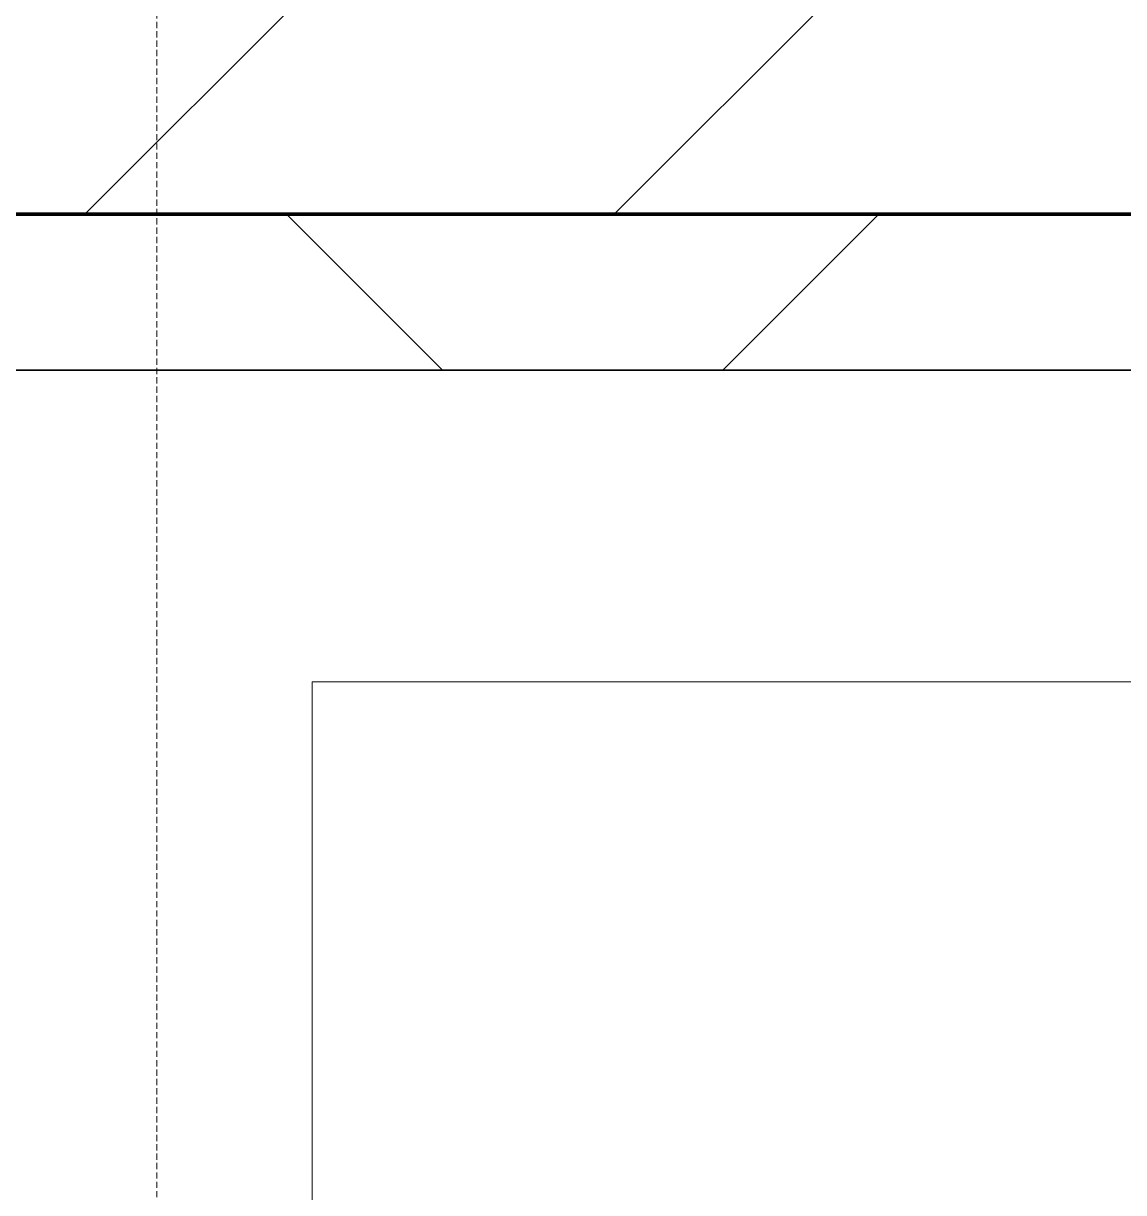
# Model space of a CAD drawing. Header units: millimetres. Extents: x -794326 to -715748, y -17796 to 22353.
# Drawn here: x -744550.4 to -744197.7, y 7630.3 to 8005.2 of the extents above; entities that cross this region are included whole.
import ezdxf

# ---------------------------------------------------------------- set-up
doc = ezdxf.new("R2010")
doc.units = ezdxf.units.MM
doc.linetypes.add('DPA_Hidden 50', pattern=[3, 2, -1])
for name, color, linetype, lineweight in [('A-DETL', 1, 'Continuous', 70), ('A-GLAZ-CURT', 2, 'Continuous', 9), ('A-WALL', 5, 'Continuous', 35), ('A-WALL-FNSH', 2, 'Continuous', 35), ('A-WALL-PATT', 1, 'Continuous', 35)]:
    doc.layers.add(name, color=color, linetype=linetype, lineweight=lineweight)

# ---------------------------------------------------------------- blocks, each defined once
blk = doc.blocks.new('DPA_CP_Metal Ceiling Panel - Vertical Panel with Gap-10965286-4282-01 ENLARGED LOWER PLATFORM LEVEL - REFLECTED CEILING PLAN - SHEET 3')
at = {"layer": 'A-GLAZ-CURT'}
for p, q in [((-744857.87, 7794.02), (-744857.87, 7261.52)), ((-744557.87, 7794.02), (-744857.87, 7794.02)), ((-744557.87, 7794.02), (-744857.87, 7794.02)), ((-744857.87, 7794.02), (-744857.87, 7261.52)), ((-744857.87, 7261.52), (-744857.87, 7794.02)), ((-744857.87, 7794.02), (-744557.87, 7794.02))]:
    blk.add_line(p, q, dxfattribs=at)
blk = doc.blocks.new('PPLS-PP19_Custom Tile Pattern - Custom Tile Pattern-V56-4282-01 ENLARGED LOWER PLATFORM LEVEL - REFLECTED CEILING PLAN - SHEET 3')
at = {"layer": 'A-GLAZ-CURT'}
for p, q in [((-300, 0), (300, 0)), ((300, 0), (-300, 0)), ((195.99, 0), (213.31, 0)), ((213.31, 0), (195.99, 0)), ((230.06, 0), (300, 0)), ((-300, -50), (300, -50)), ((300, -50), (-300, -50))]:
    blk.add_line(p, q, dxfattribs=at)
for points, knots in [([(136.44, 0), (121.66, 0), (86.93, 0), (51.16, 0), (31.18, 0)], [-106.750556, -106.750556, -106.750556, -106.750556, -59.610984, 0, 0, 0, 0]), ([(168.37, 0), (167.68, 0), (162.47, 0), (147.02, 0), (109.77, 0), (76.86, 0), (57.82, 0), (46.51, 0), (41.18, 0), (36.02, 0), (35.54, 0), (35.54, 0)], [-543.375029, -543.375029, -543.375029, -543.375029, -530.793311, -458.593899, -401.860199, -357.622665, -341.267687, -334.000314, -326.15566, -319.318397, -317.489778, -317.489778, -317.489778, -317.489778]), ([(42.03, 0), (56.01, 0), (88.78, 0), (120.63, 0), (138.28, 0), (138.53, 0)], [-390.072149, -390.072149, -390.072149, -390.072149, -346.313304, -291.370682, -290.5735, -290.5735, -290.5735, -290.5735]), ([(42.93, 0), (43.4, 0), (50.63, 0), (64.79, 0), (95.91, 0), (124.45, 0), (132.42, 0), (134.6, 0)], [-307.218636, -307.218636, -307.218636, -307.218636, -305.899624, -287.17622, -249.500363, -194.761443, -152.241002, -152.241002, -152.241002, -152.241002]), ([(94.4, 0), (94.4, 0), (94.64, 0), (99.11, 0), (108.97, 0), (120.79, 0), (139.94, 0), (163.31, 0), (185.23, 0), (193.62, 0), (194.69, 0), (194.79, 0)], [-2348.345796, -2348.345796, -2348.345796, -2348.345796, -2310.419338, -2233.599744, -2052.234781, -1843.028543, -1530.39897, -1095.004608, -529.74427, -295.064701, -265.121568, -265.121568, -265.121568, -265.121568]), ([(157.9, 0), (156.77, 0), (151.67, 0), (143.29, 0), (134.04, 0), (126.24, 0), (118.6, 0), (114.23, 0), (111.98, 0), (105.66, 0), (105.23, 0), (105.23, 0)], [-10292.955006, -10292.955006, -10292.955006, -10292.955006, -10098.273015, -9847.788484, -9677.714971, -9567.007022, -9453.21225, -9220.200448, -9012.77275, -8966.157302, -8929.495943, -8929.495943, -8929.495943, -8929.495943]), ([(109.67, 0), (114.33, 0), (120.28, 0), (128.63, 0), (128.95, 0)], [-54.85999, -54.85999, -54.85999, -54.85999, -39.050993, -35.895543, -35.895543, -35.895543, -35.895543]), ([(129.02, 0), (129.02, 0), (124.41, 0), (122.35, 0), (116.84, 0), (112.69, 0), (110.48, 0)], [-35.386604, -35.386604, -35.386604, -35.386604, -31.430235, -22.807238, -15.488593, -7.987979, -7.987979, -7.987979, -7.987979]), ([(128.58, 0), (128.8, 0), (130.16, 0), (139.26, 0), (152.67, 0), (161.24, 0), (162.19, 0), (162.75, 0)], [-633.326174, -633.326174, -633.326174, -633.326174, -627.736123, -618.981161, -602.094757, -592.980799, -581.414464, -581.414464, -581.414464, -581.414464]), ([(137.1, 0), (136, 0), (133.64, 0), (129.87, 0), (129.11, 0)], [-670.405967, -670.405967, -670.405967, -670.405967, -651.020627, -640.742133, -640.742133, -640.742133, -640.742133]), ([(193.8, 0), (193.33, 0), (190.11, 0), (183.13, 0), (171, 0), (161.95, 0), (161.28, 0), (158.35, 0), (157.85, 0), (157.77, 0)], [-11665.349007, -11665.349007, -11665.349007, -11665.349007, -11565.880756, -11105.624034, -10839.086983, -10768.332124, -10666.779182, -10580.760289, -10550.278881, -10550.278881, -10550.278881, -10550.278881]), ([(245.44, 0), (231.41, 0), (203.44, 0), (177.41, 0), (159.34, 0), (158.33, 0), (158.3, 0)], [-230.49638, -230.49638, -230.49638, -230.49638, -187.987675, -143.776725, -129.632772, -123.352749, -123.352749, -123.352749, -123.352749]), ([(159.07, 0), (159.13, 0), (160.84, 0), (165.21, 0), (174.15, 0), (185.98, 0), (208.82, 0), (219.42, 0), (230.06, 0)], [-115.643202, -115.643202, -115.643202, -115.643202, -114.681583, -87.660824, -65.295536, -41.623857, -24.459831, 0, 0, 0, 0]), ([(162.75, 0), (165.4, 0), (170.91, 0), (172.61, 0), (172.61, 0)], [-111.264224, -111.264224, -111.264224, -111.264224, -56.742688, -19.085662, -19.085662, -19.085662, -19.085662]), ([(244.86, 0), (243.18, 0), (237.81, 0), (226.56, 0), (221.1, 0), (200.27, 0), (182.99, 0), (174.27, 0), (169.67, 0), (168.99, 0)], [-9556.189644, -9556.189644, -9556.189644, -9556.189644, -9406.094246, -9221.510254, -9016.44624, -8717.832359, -8253.978395, -8152.463617, -8069.855175, -8069.855175, -8069.855175, -8069.855175]), ([(215.22, 0), (214.62, 0), (210.55, 0), (203.98, 0), (187.54, 0), (175.3, 0), (169.49, 0)], [-203.825446, -203.825446, -203.825446, -203.825446, -198.527383, -184.406837, -162.427601, -142.916156, -142.916156, -142.916156, -142.916156]), ([(171.51, 0), (176.48, 0), (193.23, 0), (201.73, 0), (208.81, 0), (213.9, 0), (241.96, 0), (266.73, 0), (281.71, 0), (291.71, 0), (296.52, 0), (297.86, 0), (298.09, 0)], [-7971.819559, -7971.819559, -7971.819559, -7971.819559, -7784.112253, -7606.717214, -7289.299508, -7042.621073, -6582.165592, -6068.460911, -5766.029927, -5566.724884, -5280.360606, -5199.253518, -5199.253518, -5199.253518, -5199.253518]), ([(172.07, 0), (177.66, 0), (187.87, 0), (201.08, 0), (207.47, 0), (213.96, 0), (215.11, 0)], [-255.364076, -255.364076, -255.364076, -255.364076, -237.955587, -223.92608, -215.862851, -208.75215, -208.75215, -208.75215, -208.75215]), ([(300, 0), (288.22, 0), (262, 0), (230.43, 0), (219.94, 0), (219.02, 0)], [-12528.858583, -12528.858583, -12528.858583, -12528.858583, -11905.454923, -11162.864862, -10856.732305, -10856.732305, -10856.732305, -10856.732305]), ([(219.9, 0), (220.86, 0), (227.84, 0), (240.53, 0), (245.22, 0)], [-10670.940496, -10670.940496, -10670.940496, -10670.940496, -10511.382485, -9925.173265, -9925.173265, -9925.173265, -9925.173265]), ([(300, 0), (286.53, 0), (268.6, 0), (250.65, 0), (246.22, 0)], [-285.253232, -285.253232, -285.253232, -285.253232, -244.693688, -231.286404, -231.286404, -231.286404, -231.286404]), ([(284.76, 0), (284.76, 0), (285.09, 0), (287.47, 0), (293.59, 0), (297.76, 0), (300, 0)], [-4110.630118, -4110.630118, -4110.630118, -4110.630118, -4053.389046, -3959.664717, -3862.421465, -3746.95702, -3746.95702, -3746.95702, -3746.95702]), ([(297.38, 0), (295.84, 0), (291.62, 0), (285.38, 0), (284.87, 0)], [-4803.172655, -4803.172655, -4803.172655, -4803.172655, -4358.271401, -4143.037883, -4143.037883, -4143.037883, -4143.037883])]:
    blk.add_open_spline(points, degree=3, knots=knots, dxfattribs=at)
for points in [[(168.74, 0), (168.74, 0), (169.81, 0), (171.51, 0)], [(195.11, 0), (194.91, 0), (194.44, 0), (193.8, 0)], [(245.5, 0), (246.1, 0), (246.59, 0), (246.96, 0)], [(247.1, 0), (246.76, 0), (246.29, 0), (245.65, 0)]]:
    blk.add_open_spline(points, degree=3, dxfattribs=at)
blk = doc.blocks.new('PPLS-PP19_Custom Tile Pattern - Custom Tile Pattern-V57-4282-01 ENLARGED LOWER PLATFORM LEVEL - REFLECTED CEILING PLAN - SHEET 3')
at = {"layer": 'A-GLAZ-CURT'}
for p, q in [((-300, 0), (300, 0)), ((300, 0), (-300, 0)), ((-293.07, 0), (-275.75, 0)), ((-275.75, 0), (-293.07, 0)), ((-222.32, 0), (-218.82, 0)), ((-218.82, 0), (-222.32, 0)), ((-218.66, 0), (-205, 0)), ((-205, 0), (-218.66, 0)), ((-300, -50), (300, -50)), ((300, -50), (-300, -50))]:
    blk.add_line(p, q, dxfattribs=at)
at = {"layer": 'A-GLAZ-CURT', "flags": 128}
for points in [[(-300, 0), (-291.56, 0), (-283.3, 0), (-275.2, 0), (-267.26, 0), (-259.45, 0), (-251.77, 0), (-244.2, 0), (-236.74, 0), (-229.36, 0), (-222.06, 0), (-214.83, 0), (-207.71, 0), (-200.76, 0), (-194.02, 0), (-187.54, 0), (-181.38, 0), (-175.58, 0), (-170.25, 0), (-165.64, 0), (-162.01, 0), (-159.53, 0), (-157.46, 0), (-154.52, 0), (-149.42, 0), (-141.84, 0), (-132.81, 0), (-126.08, 0)], [(-150.94, 0), (-155.53, 0), (-160.27, 0), (-164.95, 0), (-169.65, 0), (-174.47, 0), (-179.49, 0), (-184.81, 0), (-190.44, 0), (-196.37, 0), (-202.58, 0), (-209.04, 0), (-215.73, 0), (-222.63, 0), (-229.72, 0), (-236.97, 0), (-244.39, 0), (-251.96, 0), (-259.67, 0), (-267.51, 0), (-275.48, 0), (-283.55, 0), (-291.73, 0), (-300, 0)], [(-125.17, 0), (-128.55, 0), (-134.16, 0), (-140.03, 0), (-145.5, 0), (-150.63, 0)]]:
    blk.add_lwpolyline(points, dxfattribs=at)
at = {"layer": 'A-GLAZ-CURT'}
for points, knots in [([(-300, 0), (-284.65, 0), (-236.57, 0), (-188.86, 0), (-158.83, 0), (-151.03, 0)], [-5323.127839, -5323.127839, -5323.127839, -5323.127839, -4502.809032, -2700.551212, -1996.172939, -1996.172939, -1996.172939, -1996.172939]), ([(-83.05, 0), (-96.63, 0), (-134.19, 0), (-202.69, 0), (-262.56, 0), (-294.48, 0), (-300, 0)], [-18926.797139, -18926.797139, -18926.797139, -18926.797139, -17136.203329, -15131.813646, -13729.592194, -13439.944408, -13439.944408, -13439.944408, -13439.944408]), ([(-150.78, 0), (-150.93, 0), (-152.92, 0), (-158.72, 0), (-174.02, 0), (-185.59, 0), (-209.77, 0), (-232.01, 0), (-255.22, 0), (-262.59, 0), (-264.9, 0), (-265.4, 0)], [-2497.065376, -2497.065376, -2497.065376, -2497.065376, -2477.344047, -2237.412286, -2029.680487, -1755.085331, -1400.429864, -858.079193, -543.655514, -208.940337, 0, 0, 0, 0]), ([(-258.6, 0), (-257.91, 0), (-254.26, 0), (-241.25, 0), (-228.24, 0), (-220.2, 0), (-219.1, 0)], [-5722.54675, -5722.54675, -5722.54675, -5722.54675, -5657.471696, -5413.335975, -5017.494783, -4954.41967, -4954.41967, -4954.41967, -4954.41967]), ([(-133.82, 0), (-135.51, 0), (-137.8, 0), (-149.31, 0), (-162.01, 0), (-177.91, 0), (-199.46, 0), (-216.65, 0), (-231.26, 0), (-233.46, 0), (-234, 0)], [-2731.647847, -2731.647847, -2731.647847, -2731.647847, -2418.507304, -2308.929706, -2113.765672, -1763.376603, -1422.553702, -978.033455, -846.069444, -682.911962, -682.911962, -682.911962, -682.911962]), ([(-233.49, 0), (-233.44, 0), (-232.38, 0), (-230.74, 0), (-225.3, 0), (-223.63, 0)], [-455.274641, -455.274641, -455.274641, -455.274641, -440.605512, -119.536984, 0, 0, 0, 0]), ([(-218.81, 0), (-216.77, 0), (-211.77, 0), (-200.2, 0), (-185.8, 0), (-171.77, 0), (-158.7, 0), (-157.22, 0)], [-4948.923115, -4948.923115, -4948.923115, -4948.923115, -4832.723979, -4666.091899, -4349.945572, -4000.813434, -3840.635403, -3840.635403, -3840.635403, -3840.635403]), ([(-218.81, 0), (-215.57, 0), (-204.33, 0), (-188.58, 0), (-169.02, 0), (-157.93, 0), (-152.01, 0)], [-5358.513556, -5358.513556, -5358.513556, -5358.513556, -5161.076232, -4739.070012, -4465.409639, -4149.119819, -4149.119819, -4149.119819, -4149.119819]), ([(-150.94, 0), (-149.97, 0), (-147.06, 0), (-143.57, 0), (-138.62, 0)], [-3452.997292, -3452.997292, -3452.997292, -3452.997292, -3371.022232, -3227.460399, -3227.460399, -3227.460399, -3227.460399]), ([(-150.93, 0), (-139.95, 0), (-124.94, 0), (-110.8, 0), (-99.5, 0), (-91.46, 0)], [-1993.202242, -1993.202242, -1993.202242, -1993.202242, -1002.059161, -460.363443, 0, 0, 0, 0]), ([(-150.92, 0), (-145.5, 0), (-136.56, 0), (-127.33, 0), (-124.19, 0), (-123.43, 0), (-123.28, 0)], [-4129.822418, -4129.822418, -4129.822418, -4129.822418, -3839.893365, -3647.167523, -3488.92562, -3439.852845, -3439.852845, -3439.852845, -3439.852845]), ([(-118.78, 0), (-121.86, 0), (-126.28, 0), (-136.96, 0), (-147.46, 0), (-150.03, 0), (-150.57, 0)], [-5938.474035, -5938.474035, -5938.474035, -5938.474035, -5700.061948, -5508.838257, -5298.784692, -5196.16478, -5196.16478, -5196.16478, -5196.16478]), ([(-150.34, 0), (-150.07, 0), (-147.75, 0), (-142.6, 0), (-127.26, 0), (-107.3, 0), (-94.05, 0), (-85.05, 0), (-83.82, 0)], [-4948.728362, -4948.728362, -4948.728362, -4948.728362, -4883.323924, -4440.880425, -4054.690705, -3793.097032, -3402.597032, -3340.391645, -3340.391645, -3340.391645, -3340.391645]), ([(-137.88, 0), (-140.56, 0), (-147.2, 0), (-147.65, 0), (-150.23, 0)], [-3187.727384, -3187.727384, -3187.727384, -3187.727384, -2919.378265, -2523.617513, -2523.617513, -2523.617513, -2523.617513]), ([(-84.2, 0), (-92.34, 0), (-112.04, 0), (-130.52, 0), (-147.74, 0), (-149.07, 0)], [-7439.669089, -7439.669089, -7439.669089, -7439.669089, -7004.680444, -6449.282163, -6277.220794, -6277.220794, -6277.220794, -6277.220794]), ([(-148.23, 0), (-146.94, 0), (-140.15, 0), (-137.28, 0), (-133.93, 0), (-128.78, 0), (-126.5, 0)], [-6162.058746, -6162.058746, -6162.058746, -6162.058746, -6017.569127, -5560.701257, -5364.112219, -5231.017328, -5231.017328, -5231.017328, -5231.017328]), ([(-86.16, 0), (-91.37, 0), (-104.13, 0), (-122.65, 0), (-139.03, 0), (-146.11, 0), (-146.95, 0)], [-1681.3698, -1681.3698, -1681.3698, -1681.3698, -1374.161226, -945.742622, -741.901385, -489.130243, -489.130243, -489.130243, -489.130243]), ([(-146.69, 0), (-146.59, 0), (-145.49, 0), (-135.69, 0), (-128.29, 0), (-125.15, 0)], [-420.34245, -420.34245, -420.34245, -420.34245, -406.956646, -290.263673, 0, 0, 0, 0]), ([(-127.41, 0), (-131.63, 0), (-133.16, 0), (-134.09, 0), (-134.15, 0)], [-8540.990293, -8540.990293, -8540.990293, -8540.990293, -8266.114998, -8246.473386, -8246.473386, -8246.473386, -8246.473386]), ([(-134.15, 0), (-133.32, 0), (-130.31, 0), (-117.33, 0), (-92.04, 0), (-74.02, 0), (-62.74, 0), (-60.36, 0), (-59.97, 0)], [-7657.439573, -7657.439573, -7657.439573, -7657.439573, -7293.749979, -6839.55839, -6236.997189, -5713.340575, -5140.470607, -5006.787413, -5006.787413, -5006.787413, -5006.787413]), ([(-120.13, 0), (-120.14, 0), (-120.24, 0), (-121.3, 0), (-129.25, 0), (-133.82, 0)], [-2933.992132, -2933.992132, -2933.992132, -2933.992132, -2920.575025, -2840.280255, -2731.647847, -2731.647847, -2731.647847, -2731.647847])]:
    blk.add_open_spline(points, degree=3, knots=knots, dxfattribs=at)
for points in [[(-223.63, 0), (-222.21, 0), (-220.65, 0), (-218.99, 0)], [(-152.35, 0), (-151.94, 0), (-151.51, 0), (-151.06, 0)]]:
    blk.add_open_spline(points, degree=3, dxfattribs=at)

msp = doc.modelspace()

# ---------------------------------------------------------------- hatches: boundary and pattern name
at = {"layer": 'A-WALL-PATT', "lineweight": 9}
h = msp.add_hatch(dxfattribs=at)
h.set_pattern_fill('FP_2', color=256, style=0, pattern_type=2)
h.set_pattern_definition([(45, (0, 0), (-84.852814, 84.852814), [])])
h.paths.add_polyline_path([(-733552.04, 7944.02), (-733352.04, 7944.02), (-733352.04, 8144.02), (-755057.37, 8144.02), (-755057.37, 7944.02), (-741758.47, 7944.02), (-741780.86, 7954.02), (-741982.37, 7954.02), (-741982.37, 8044.02), (-741952.4, 8044.02), (-741939.02, 8073.97), (-741871.98, 8044.02), (-740782.37, 8044.02), (-740782.37, 7954.02), (-741670.54, 7954.02), (-741648.16, 7944.02), (-739358.47, 7944.02), (-739380.86, 7954.02), (-739582.37, 7954.02), (-739582.37, 8044.02), (-739552.4, 8044.02), (-739539.02, 8073.97), (-739471.98, 8044.02), (-738382.37, 8044.02), (-738382.37, 7954.02), (-739270.54, 7954.02), (-739248.16, 7944.02), (-734010.62, 7944.02)])
h = msp.add_hatch(dxfattribs=at)
h.set_pattern_fill('FP_3', color=256, style=0, pattern_type=2)
h.set_pattern_definition([(45, (0, 0), (-212.13203, 212.13203), []), (135, (0, 0), (-212.13203, -212.13203), [])])
h.paths.add_polyline_path([(-733602.04, 7894.02), (-733552.04, 7894.02), (-733552.04, 7944.02), (-739248.16, 7944.02), (-739136.25, 7894.02), (-734010.62, 7894.02)])
h.paths.add_polyline_path([(-739780.1, 7894.02), (-739246.56, 7894.02), (-739358.47, 7944.02), (-741648.16, 7944.02), (-741536.25, 7894.02), (-739847.98, 7894.02)])
h.paths.add_polyline_path([(-741646.56, 7894.02), (-741758.47, 7944.02), (-751479.42, 7944.02), (-751479.42, 7894.02), (-741680.64, 7894.02)])

# ---------------------------------------------------------------- linework, layer by layer
at = {"layer": 'A-DETL', "color": 55, "linetype": 'DPA_Hidden 50', "lineweight": 9}
msp.add_line((-744507.66, 6011.75), (-744507.66, 14661.51), dxfattribs=at)
at = {"layer": 'A-WALL', "color": 7, "lineweight": 70}
for p, q in [((-751479.42, 7944.02), (-741982.37, 7944.02)), ((-741982.37, 7944.02), (-751479.42, 7944.02))]:
    msp.add_line(p, q, dxfattribs=at)
at = {"layer": 'A-WALL-FNSH', "color": 250}
msp.add_line((-741982.37, 7894.02), (-751479.42, 7894.02), dxfattribs=at)

# ---------------------------------------------------------------- block references
at = {"layer": 'A-GLAZ-CURT', "rotation": 180}
for name, p in [('PPLS-PP19_Custom Tile Pattern - Custom Tile Pattern-V57-4282-01 ENLARGED LOWER PLATFORM LEVEL - REFLECTED CEILING PLAN - SHEET 3', (-744682.37, 7894.02)), ('PPLS-PP19_Custom Tile Pattern - Custom Tile Pattern-V56-4282-01 ENLARGED LOWER PLATFORM LEVEL - REFLECTED CEILING PLAN - SHEET 3', (-744082.37, 7894.02))]:
    msp.add_blockref(name, p, dxfattribs=at)
at = {"layer": 'A-GLAZ-CURT'}
msp.add_blockref('DPA_CP_Metal Ceiling Panel - Vertical Panel with Gap-10965286-4282-01 ENLARGED LOWER PLATFORM LEVEL - REFLECTED CEILING PLAN - SHEET 3', (400, 0), dxfattribs=at)

doc.saveas('drawing.dxf')
